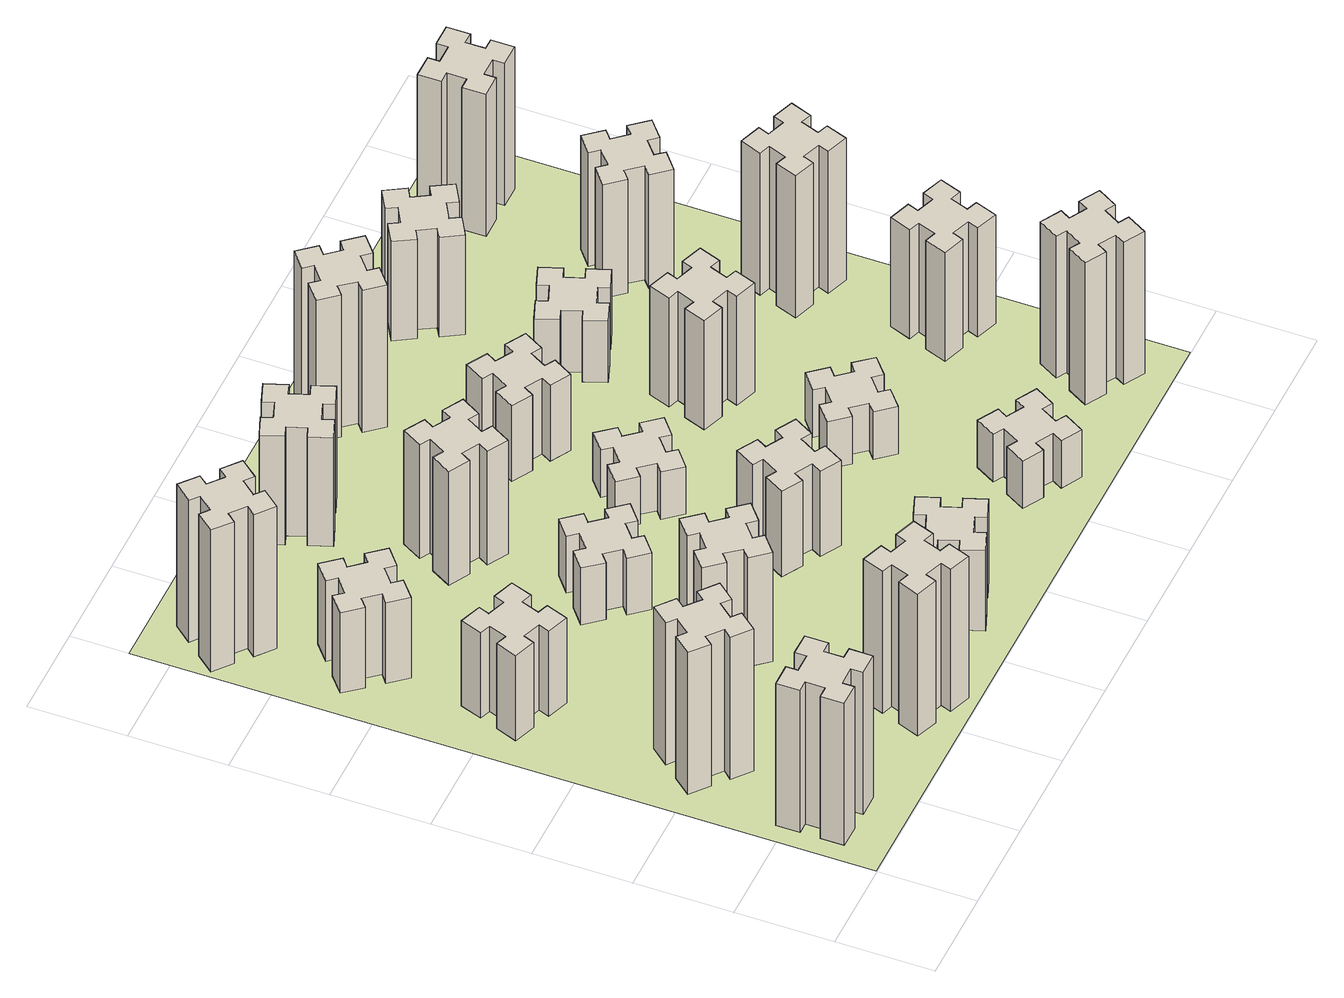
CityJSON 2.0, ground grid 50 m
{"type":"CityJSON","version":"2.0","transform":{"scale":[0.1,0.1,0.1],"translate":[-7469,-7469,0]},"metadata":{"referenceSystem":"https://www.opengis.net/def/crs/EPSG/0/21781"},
"CityObjects":{
"building1":{"type":"Building","attributes":{"class":"1000","function":"1000","usage":"1000","yearOfConstruction":2016,"roofType":"1000","measuredHeight":90,"storeysAboveGround":30,"storeysBelowGround":0},"geometry":[{"type":"Solid","lod":"1","boundaries":[[[[0,1,2,3,4,5,6,7,8,9,10,11,12,13,14,15,16,17,18,19]],[[17,16,20,21]],[[16,15,22,20]],[[15,14,23,22]],[[14,13,24,23]],[[13,12,25,24]],[[12,11,26,25]],[[11,10,27,26]],[[10,9,28,27]],[[9,8,29,28]],[[8,7,30,29]],[[7,6,31,30]],[[6,5,32,31]],[[5,4,33,32]],[[4,3,34,33]],[[3,2,35,34]],[[2,1,36,35]],[[1,0,37,36]],[[0,19,38,37]],[[19,18,39,38]],[[18,17,21,39]],[[24,25,26,27,28,29,30,31,32,33,34,35,36,37,38,39,21,20,22,23]]]]}]},
"building2":{"type":"Building","attributes":{"class":"1000","function":"1000","usage":"1000","yearOfConstruction":2016,"roofType":"1000","measuredHeight":90,"storeysAboveGround":30,"storeysBelowGround":0},"geometry":[{"type":"Solid","lod":"1","boundaries":[[[[40,41,42,43,44,45,46,47,48,49,50,51,52,53,54,55,56,57,58,59]],[[57,56,60,61]],[[56,55,62,60]],[[55,54,63,62]],[[54,53,64,63]],[[53,52,65,64]],[[52,51,66,65]],[[51,50,67,66]],[[50,49,68,67]],[[49,48,69,68]],[[48,47,70,69]],[[47,46,71,70]],[[46,45,72,71]],[[45,44,73,72]],[[44,43,74,73]],[[43,42,75,74]],[[42,41,76,75]],[[41,40,77,76]],[[40,59,78,77]],[[59,58,79,78]],[[58,57,61,79]],[[64,65,66,67,68,69,70,71,72,73,74,75,76,77,78,79,61,60,62,63]]]]}]},
"building3":{"type":"Building","attributes":{"class":"1000","function":"1000","usage":"1000","yearOfConstruction":2016,"roofType":"1000","measuredHeight":54,"storeysAboveGround":30,"storeysBelowGround":0},"geometry":[{"type":"Solid","lod":"1","boundaries":[[[[80,81,82,83,84,85,86,87,88,89,90,91,92,93,94,95,96,97,98,99]],[[97,96,100,101]],[[96,95,102,100]],[[95,94,103,102]],[[94,93,104,103]],[[93,92,105,104]],[[92,91,106,105]],[[91,90,107,106]],[[90,89,108,107]],[[89,88,109,108]],[[88,87,110,109]],[[87,86,111,110]],[[86,85,112,111]],[[85,84,113,112]],[[84,83,114,113]],[[83,82,115,114]],[[82,81,116,115]],[[81,80,117,116]],[[80,99,118,117]],[[99,98,119,118]],[[98,97,101,119]],[[104,105,106,107,108,109,110,111,112,113,114,115,116,117,118,119,101,100,102,103]]]]}]},
"building4":{"type":"Building","attributes":{"class":"1000","function":"1000","usage":"1000","yearOfConstruction":2016,"roofType":"1000","measuredHeight":51,"storeysAboveGround":30,"storeysBelowGround":0},"geometry":[{"type":"Solid","lod":"1","boundaries":[[[[120,121,122,123,124,125,126,127,128,129,130,131,132,133,134,135,136,137,138,139]],[[137,136,140,141]],[[136,135,142,140]],[[135,134,143,142]],[[134,133,144,143]],[[133,132,145,144]],[[132,131,146,145]],[[131,130,147,146]],[[130,129,148,147]],[[129,128,149,148]],[[128,127,150,149]],[[127,126,151,150]],[[126,125,152,151]],[[125,124,153,152]],[[124,123,154,153]],[[123,122,155,154]],[[122,121,156,155]],[[121,120,157,156]],[[120,139,158,157]],[[139,138,159,158]],[[138,137,141,159]],[[144,145,146,147,148,149,150,151,152,153,154,155,156,157,158,159,141,140,142,143]]]]}]},
"building5":{"type":"Building","attributes":{"class":"1000","function":"1000","usage":"1000","yearOfConstruction":2016,"roofType":"1000","measuredHeight":90,"storeysAboveGround":30,"storeysBelowGround":0},"geometry":[{"type":"Solid","lod":"1","boundaries":[[[[160,161,162,163,164,165,166,167,168,169,170,171,172,173,174,175,176,177,178,179]],[[177,176,180,181]],[[176,175,182,180]],[[175,174,183,182]],[[174,173,184,183]],[[173,172,185,184]],[[172,171,186,185]],[[171,170,187,186]],[[170,169,188,187]],[[169,168,189,188]],[[168,167,190,189]],[[167,166,191,190]],[[166,165,192,191]],[[165,164,193,192]],[[164,163,194,193]],[[163,162,195,194]],[[162,161,196,195]],[[161,160,197,196]],[[160,179,198,197]],[[179,178,199,198]],[[178,177,181,199]],[[184,185,186,187,188,189,190,191,192,193,194,195,196,197,198,199,181,180,182,183]]]]}]},
"building6":{"type":"Building","attributes":{"class":"1000","function":"1000","usage":"1000","yearOfConstruction":2016,"roofType":"1000","measuredHeight":90,"storeysAboveGround":30,"storeysBelowGround":0},"geometry":[{"type":"Solid","lod":"1","boundaries":[[[[200,201,202,203,204,205,206,207,208,209,210,211,212,213,214,215,216,217,218,219]],[[217,216,220,221]],[[216,215,222,220]],[[215,214,223,222]],[[214,213,224,223]],[[213,212,225,224]],[[212,211,226,225]],[[211,210,227,226]],[[210,209,228,227]],[[209,208,229,228]],[[208,207,230,229]],[[207,206,231,230]],[[206,205,232,231]],[[205,204,233,232]],[[204,203,234,233]],[[203,202,235,234]],[[202,201,236,235]],[[201,200,237,236]],[[200,219,238,237]],[[219,218,239,238]],[[218,217,221,239]],[[224,225,226,227,228,229,230,231,232,233,234,235,236,237,238,239,221,220,222,223]]]]}]},
"building7":{"type":"Building","attributes":{"class":"1000","function":"1000","usage":"1000","yearOfConstruction":2016,"roofType":"1000","measuredHeight":69,"storeysAboveGround":30,"storeysBelowGround":0},"geometry":[{"type":"Solid","lod":"1","boundaries":[[[[240,241,242,243,244,245,246,247,248,249,250,251,252,253,254,255,256,257,258,259]],[[257,256,260,261]],[[256,255,262,260]],[[255,254,263,262]],[[254,253,264,263]],[[253,252,265,264]],[[252,251,266,265]],[[251,250,267,266]],[[250,249,268,267]],[[249,248,269,268]],[[248,247,270,269]],[[247,246,271,270]],[[246,245,272,271]],[[245,244,273,272]],[[244,243,274,273]],[[243,242,275,274]],[[242,241,276,275]],[[241,240,277,276]],[[240,259,278,277]],[[259,258,279,278]],[[258,257,261,279]],[[264,265,266,267,268,269,270,271,272,273,274,275,276,277,278,279,261,260,262,263]]]]}]},
"building8":{"type":"Building","attributes":{"class":"1000","function":"1000","usage":"1000","yearOfConstruction":2016,"roofType":"1000","measuredHeight":36,"storeysAboveGround":30,"storeysBelowGround":0},"geometry":[{"type":"Solid","lod":"1","boundaries":[[[[280,281,282,283,284,285,286,287,288,289,290,291,292,293,294,295,296,297,298,299]],[[297,296,300,301]],[[296,295,302,300]],[[295,294,303,302]],[[294,293,304,303]],[[293,292,305,304]],[[292,291,306,305]],[[291,290,307,306]],[[290,289,308,307]],[[289,288,309,308]],[[288,287,310,309]],[[287,286,311,310]],[[286,285,312,311]],[[285,284,313,312]],[[284,283,314,313]],[[283,282,315,314]],[[282,281,316,315]],[[281,280,317,316]],[[280,299,318,317]],[[299,298,319,318]],[[298,297,301,319]],[[304,305,306,307,308,309,310,311,312,313,314,315,316,317,318,319,301,300,302,303]]]]}]},
"building9":{"type":"Building","attributes":{"class":"1000","function":"1000","usage":"1000","yearOfConstruction":2016,"roofType":"1000","measuredHeight":51,"storeysAboveGround":30,"storeysBelowGround":0},"geometry":[{"type":"Solid","lod":"1","boundaries":[[[[320,321,322,323,324,325,326,327,328,329,330,331,332,333,334,335,336,337,338,339]],[[337,336,340,341]],[[336,335,342,340]],[[335,334,343,342]],[[334,333,344,343]],[[333,332,345,344]],[[332,331,346,345]],[[331,330,347,346]],[[330,329,348,347]],[[329,328,349,348]],[[328,327,350,349]],[[327,326,351,350]],[[326,325,352,351]],[[325,324,353,352]],[[324,323,354,353]],[[323,322,355,354]],[[322,321,356,355]],[[321,320,357,356]],[[320,339,358,357]],[[339,338,359,358]],[[338,337,341,359]],[[344,345,346,347,348,349,350,351,352,353,354,355,356,357,358,359,341,340,342,343]]]]}]},
"building10":{"type":"Building","attributes":{"class":"1000","function":"1000","usage":"1000","yearOfConstruction":2016,"roofType":"1000","measuredHeight":72,"storeysAboveGround":30,"storeysBelowGround":0},"geometry":[{"type":"Solid","lod":"1","boundaries":[[[[360,361,362,363,364,365,366,367,368,369,370,371,372,373,374,375,376,377,378,379]],[[377,376,380,381]],[[376,375,382,380]],[[375,374,383,382]],[[374,373,384,383]],[[373,372,385,384]],[[372,371,386,385]],[[371,370,387,386]],[[370,369,388,387]],[[369,368,389,388]],[[368,367,390,389]],[[367,366,391,390]],[[366,365,392,391]],[[365,364,393,392]],[[364,363,394,393]],[[363,362,395,394]],[[362,361,396,395]],[[361,360,397,396]],[[360,379,398,397]],[[379,378,399,398]],[[378,377,381,399]],[[384,385,386,387,388,389,390,391,392,393,394,395,396,397,398,399,381,380,382,383]]]]}]},
"building11":{"type":"Building","attributes":{"class":"1000","function":"1000","usage":"1000","yearOfConstruction":2016,"roofType":"1000","measuredHeight":69,"storeysAboveGround":30,"storeysBelowGround":0},"geometry":[{"type":"Solid","lod":"1","boundaries":[[[[400,401,402,403,404,405,406,407,408,409,410,411,412,413,414,415,416,417,418,419]],[[417,416,420,421]],[[416,415,422,420]],[[415,414,423,422]],[[414,413,424,423]],[[413,412,425,424]],[[412,411,426,425]],[[411,410,427,426]],[[410,409,428,427]],[[409,408,429,428]],[[408,407,430,429]],[[407,406,431,430]],[[406,405,432,431]],[[405,404,433,432]],[[404,403,434,433]],[[403,402,435,434]],[[402,401,436,435]],[[401,400,437,436]],[[400,419,438,437]],[[419,418,439,438]],[[418,417,421,439]],[[424,425,426,427,428,429,430,431,432,433,434,435,436,437,438,439,421,420,422,423]]]]}]},
"building12":{"type":"Building","attributes":{"class":"1000","function":"1000","usage":"1000","yearOfConstruction":2016,"roofType":"1000","measuredHeight":54,"storeysAboveGround":30,"storeysBelowGround":0},"geometry":[{"type":"Solid","lod":"1","boundaries":[[[[440,441,442,443,444,445,446,447,448,449,450,451,452,453,454,455,456,457,458,459]],[[457,456,460,461]],[[456,455,462,460]],[[455,454,463,462]],[[454,453,464,463]],[[453,452,465,464]],[[452,451,466,465]],[[451,450,467,466]],[[450,449,468,467]],[[449,448,469,468]],[[448,447,470,469]],[[447,446,471,470]],[[446,445,472,471]],[[445,444,473,472]],[[444,443,474,473]],[[443,442,475,474]],[[442,441,476,475]],[[441,440,477,476]],[[440,459,478,477]],[[459,458,479,478]],[[458,457,461,479]],[[464,465,466,467,468,469,470,471,472,473,474,475,476,477,478,479,461,460,462,463]]]]}]},
"building13":{"type":"Building","attributes":{"class":"1000","function":"1000","usage":"1000","yearOfConstruction":2016,"roofType":"1000","measuredHeight":30,"storeysAboveGround":30,"storeysBelowGround":0},"geometry":[{"type":"Solid","lod":"1","boundaries":[[[[480,481,482,483,484,485,486,487,488,489,490,491,492,493,494,495,496,497,498,499]],[[497,496,500,501]],[[496,495,502,500]],[[495,494,503,502]],[[494,493,504,503]],[[493,492,505,504]],[[492,491,506,505]],[[491,490,507,506]],[[490,489,508,507]],[[489,488,509,508]],[[488,487,510,509]],[[487,486,511,510]],[[486,485,512,511]],[[485,484,513,512]],[[484,483,514,513]],[[483,482,515,514]],[[482,481,516,515]],[[481,480,517,516]],[[480,499,518,517]],[[499,498,519,518]],[[498,497,501,519]],[[504,505,506,507,508,509,510,511,512,513,514,515,516,517,518,519,501,500,502,503]]]]}]},
"building14":{"type":"Building","attributes":{"class":"1000","function":"1000","usage":"1000","yearOfConstruction":2016,"roofType":"1000","measuredHeight":48,"storeysAboveGround":30,"storeysBelowGround":0},"geometry":[{"type":"Solid","lod":"1","boundaries":[[[[520,521,522,523,524,525,526,527,528,529,530,531,532,533,534,535,536,537,538,539]],[[537,536,540,541]],[[536,535,542,540]],[[535,534,543,542]],[[534,533,544,543]],[[533,532,545,544]],[[532,531,546,545]],[[531,530,547,546]],[[530,529,548,547]],[[529,528,549,548]],[[528,527,550,549]],[[527,526,551,550]],[[526,525,552,551]],[[525,524,553,552]],[[524,523,554,553]],[[523,522,555,554]],[[522,521,556,555]],[[521,520,557,556]],[[520,539,558,557]],[[539,538,559,558]],[[538,537,541,559]],[[544,545,546,547,548,549,550,551,552,553,554,555,556,557,558,559,541,540,542,543]]]]}]},
"building15":{"type":"Building","attributes":{"class":"1000","function":"1000","usage":"1000","yearOfConstruction":2016,"roofType":"1000","measuredHeight":30,"storeysAboveGround":30,"storeysBelowGround":0},"geometry":[{"type":"Solid","lod":"1","boundaries":[[[[560,561,562,563,564,565,566,567,568,569,570,571,572,573,574,575,576,577,578,579]],[[577,576,580,581]],[[576,575,582,580]],[[575,574,583,582]],[[574,573,584,583]],[[573,572,585,584]],[[572,571,586,585]],[[571,570,587,586]],[[570,569,588,587]],[[569,568,589,588]],[[568,567,590,589]],[[567,566,591,590]],[[566,565,592,591]],[[565,564,593,592]],[[564,563,594,593]],[[563,562,595,594]],[[562,561,596,595]],[[561,560,597,596]],[[560,579,598,597]],[[579,578,599,598]],[[578,577,581,599]],[[584,585,586,587,588,589,590,591,592,593,594,595,596,597,598,599,581,580,582,583]]]]}]},
"building16":{"type":"Building","attributes":{"class":"1000","function":"1000","usage":"1000","yearOfConstruction":2016,"roofType":"1000","measuredHeight":90,"storeysAboveGround":30,"storeysBelowGround":0},"geometry":[{"type":"Solid","lod":"1","boundaries":[[[[600,601,602,603,604,605,606,607,608,609,610,611,612,613,614,615,616,617,618,619]],[[617,616,620,621]],[[616,615,622,620]],[[615,614,623,622]],[[614,613,624,623]],[[613,612,625,624]],[[612,611,626,625]],[[611,610,627,626]],[[610,609,628,627]],[[609,608,629,628]],[[608,607,630,629]],[[607,606,631,630]],[[606,605,632,631]],[[605,604,633,632]],[[604,603,634,633]],[[603,602,635,634]],[[602,601,636,635]],[[601,600,637,636]],[[600,619,638,637]],[[619,618,639,638]],[[618,617,621,639]],[[624,625,626,627,628,629,630,631,632,633,634,635,636,637,638,639,621,620,622,623]]]]}]},
"building17":{"type":"Building","attributes":{"class":"1000","function":"1000","usage":"1000","yearOfConstruction":2016,"roofType":"1000","measuredHeight":30,"storeysAboveGround":30,"storeysBelowGround":0},"geometry":[{"type":"Solid","lod":"1","boundaries":[[[[640,641,642,643,644,645,646,647,648,649,650,651,652,653,654,655,656,657,658,659]],[[657,656,660,661]],[[656,655,662,660]],[[655,654,663,662]],[[654,653,664,663]],[[653,652,665,664]],[[652,651,666,665]],[[651,650,667,666]],[[650,649,668,667]],[[649,648,669,668]],[[648,647,670,669]],[[647,646,671,670]],[[646,645,672,671]],[[645,644,673,672]],[[644,643,674,673]],[[643,642,675,674]],[[642,641,676,675]],[[641,640,677,676]],[[640,659,678,677]],[[659,658,679,678]],[[658,657,661,679]],[[664,665,666,667,668,669,670,671,672,673,674,675,676,677,678,679,661,660,662,663]]]]}]},
"building18":{"type":"Building","attributes":{"class":"1000","function":"1000","usage":"1000","yearOfConstruction":2016,"roofType":"1000","measuredHeight":69,"storeysAboveGround":30,"storeysBelowGround":0},"geometry":[{"type":"Solid","lod":"1","boundaries":[[[[680,681,682,683,684,685,686,687,688,689,690,691,692,693,694,695,696,697,698,699]],[[697,696,700,701]],[[696,695,702,700]],[[695,694,703,702]],[[694,693,704,703]],[[693,692,705,704]],[[692,691,706,705]],[[691,690,707,706]],[[690,689,708,707]],[[689,688,709,708]],[[688,687,710,709]],[[687,686,711,710]],[[686,685,712,711]],[[685,684,713,712]],[[684,683,714,713]],[[683,682,715,714]],[[682,681,716,715]],[[681,680,717,716]],[[680,699,718,717]],[[699,698,719,718]],[[698,697,701,719]],[[704,705,706,707,708,709,710,711,712,713,714,715,716,717,718,719,701,700,702,703]]]]}]},
"building19":{"type":"Building","attributes":{"class":"1000","function":"1000","usage":"1000","yearOfConstruction":2016,"roofType":"1000","measuredHeight":39,"storeysAboveGround":30,"storeysBelowGround":0},"geometry":[{"type":"Solid","lod":"1","boundaries":[[[[720,721,722,723,724,725,726,727,728,729,730,731,732,733,734,735,736,737,738,739]],[[737,736,740,741]],[[736,735,742,740]],[[735,734,743,742]],[[734,733,744,743]],[[733,732,745,744]],[[732,731,746,745]],[[731,730,747,746]],[[730,729,748,747]],[[729,728,749,748]],[[728,727,750,749]],[[727,726,751,750]],[[726,725,752,751]],[[725,724,753,752]],[[724,723,754,753]],[[723,722,755,754]],[[722,721,756,755]],[[721,720,757,756]],[[720,739,758,757]],[[739,738,759,758]],[[738,737,741,759]],[[744,745,746,747,748,749,750,751,752,753,754,755,756,757,758,759,741,740,742,743]]]]}]},
"building20":{"type":"Building","attributes":{"class":"1000","function":"1000","usage":"1000","yearOfConstruction":2016,"roofType":"1000","measuredHeight":90,"storeysAboveGround":30,"storeysBelowGround":0},"geometry":[{"type":"Solid","lod":"1","boundaries":[[[[760,761,762,763,764,765,766,767,768,769,770,771,772,773,774,775,776,777,778,779]],[[777,776,780,781]],[[776,775,782,780]],[[775,774,783,782]],[[774,773,784,783]],[[773,772,785,784]],[[772,771,786,785]],[[771,770,787,786]],[[770,769,788,787]],[[769,768,789,788]],[[768,767,790,789]],[[767,766,791,790]],[[766,765,792,791]],[[765,764,793,792]],[[764,763,794,793]],[[763,762,795,794]],[[762,761,796,795]],[[761,760,797,796]],[[760,779,798,797]],[[779,778,799,798]],[[778,777,781,799]],[[784,785,786,787,788,789,790,791,792,793,794,795,796,797,798,799,781,780,782,783]]]]}]},
"building21":{"type":"Building","attributes":{"class":"1000","function":"1000","usage":"1000","yearOfConstruction":2016,"roofType":"1000","measuredHeight":63,"storeysAboveGround":30,"storeysBelowGround":0},"geometry":[{"type":"Solid","lod":"1","boundaries":[[[[800,801,802,803,804,805,806,807,808,809,810,811,812,813,814,815,816,817,818,819]],[[817,816,820,821]],[[816,815,822,820]],[[815,814,823,822]],[[814,813,824,823]],[[813,812,825,824]],[[812,811,826,825]],[[811,810,827,826]],[[810,809,828,827]],[[809,808,829,828]],[[808,807,830,829]],[[807,806,831,830]],[[806,805,832,831]],[[805,804,833,832]],[[804,803,834,833]],[[803,802,835,834]],[[802,801,836,835]],[[801,800,837,836]],[[800,819,838,837]],[[819,818,839,838]],[[818,817,821,839]],[[824,825,826,827,828,829,830,831,832,833,834,835,836,837,838,839,821,820,822,823]]]]}]},
"building22":{"type":"Building","attributes":{"class":"1000","function":"1000","usage":"1000","yearOfConstruction":2016,"roofType":"1000","measuredHeight":69,"storeysAboveGround":30,"storeysBelowGround":0},"geometry":[{"type":"Solid","lod":"1","boundaries":[[[[840,841,842,843,844,845,846,847,848,849,850,851,852,853,854,855,856,857,858,859]],[[857,856,860,861]],[[856,855,862,860]],[[855,854,863,862]],[[854,853,864,863]],[[853,852,865,864]],[[852,851,866,865]],[[851,850,867,866]],[[850,849,868,867]],[[849,848,869,868]],[[848,847,870,869]],[[847,846,871,870]],[[846,845,872,871]],[[845,844,873,872]],[[844,843,874,873]],[[843,842,875,874]],[[842,841,876,875]],[[841,840,877,876]],[[840,859,878,877]],[[859,858,879,878]],[[858,857,861,879]],[[864,865,866,867,868,869,870,871,872,873,874,875,876,877,878,879,861,860,862,863]]]]}]},
"building23":{"type":"Building","attributes":{"class":"1000","function":"1000","usage":"1000","yearOfConstruction":2016,"roofType":"1000","measuredHeight":90,"storeysAboveGround":30,"storeysBelowGround":0},"geometry":[{"type":"Solid","lod":"1","boundaries":[[[[880,881,882,883,884,885,886,887,888,889,890,891,892,893,894,895,896,897,898,899]],[[897,896,900,901]],[[896,895,902,900]],[[895,894,903,902]],[[894,893,904,903]],[[893,892,905,904]],[[892,891,906,905]],[[891,890,907,906]],[[890,889,908,907]],[[889,888,909,908]],[[888,887,910,909]],[[887,886,911,910]],[[886,885,912,911]],[[885,884,913,912]],[[884,883,914,913]],[[883,882,915,914]],[[882,881,916,915]],[[881,880,917,916]],[[880,899,918,917]],[[899,898,919,918]],[[898,897,901,919]],[[904,905,906,907,908,909,910,911,912,913,914,915,916,917,918,919,901,900,902,903]]]]}]},
"building24":{"type":"Building","attributes":{"class":"1000","function":"1000","usage":"1000","yearOfConstruction":2016,"roofType":"1000","measuredHeight":72,"storeysAboveGround":30,"storeysBelowGround":0},"geometry":[{"type":"Solid","lod":"1","boundaries":[[[[920,921,922,923,924,925,926,927,928,929,930,931,932,933,934,935,936,937,938,939]],[[937,936,940,941]],[[936,935,942,940]],[[935,934,943,942]],[[934,933,944,943]],[[933,932,945,944]],[[932,931,946,945]],[[931,930,947,946]],[[930,929,948,947]],[[929,928,949,948]],[[928,927,950,949]],[[927,926,951,950]],[[926,925,952,951]],[[925,924,953,952]],[[924,923,954,953]],[[923,922,955,954]],[[922,921,956,955]],[[921,920,957,956]],[[920,939,958,957]],[[939,938,959,958]],[[938,937,941,959]],[[944,945,946,947,948,949,950,951,952,953,954,955,956,957,958,959,941,940,942,943]]]]}]},
"building25":{"type":"Building","attributes":{"class":"1000","function":"1000","usage":"1000","yearOfConstruction":2016,"roofType":"1000","measuredHeight":90,"storeysAboveGround":30,"storeysBelowGround":0},"geometry":[{"type":"Solid","lod":"1","boundaries":[[[[960,961,962,963,964,965,966,967,968,969,970,971,972,973,974,975,976,977,978,979]],[[977,976,980,981]],[[976,975,982,980]],[[975,974,983,982]],[[974,973,984,983]],[[973,972,985,984]],[[972,971,986,985]],[[971,970,987,986]],[[970,969,988,987]],[[969,968,989,988]],[[968,967,990,989]],[[967,966,991,990]],[[966,965,992,991]],[[965,964,993,992]],[[964,963,994,993]],[[963,962,995,994]],[[962,961,996,995]],[[961,960,997,996]],[[960,979,998,997]],[[979,978,999,998]],[[978,977,981,999]],[[984,985,986,987,988,989,990,991,992,993,994,995,996,997,998,999,981,980,982,983]]]]}]},
"landuse1":{"type":"LandUse","attributes":{"name":"plot1","function":"1010"},"geometry":[{"type":"MultiSurface","lod":"1","boundaries":[[[1000,1001,1002,1003]]]}]}
},
"vertices":[
[165,425,0],[165,325,0],[105,325,0],[105,205,0],[225,205,0],[225,265,0],[325,265,0],[325,205,0],[445,205,0],[445,325,0],[385,325,0],[385,425,0],[445,425,0],[445,545,0],[325,545,0],[325,485,0],[225,485,0],[225,545,0],[105,545,0],[105,425,0],[225,485,900],[225,545,900],[325,485,900],[325,545,900],[445,545,900],[445,425,900],[385,425,900],[385,325,900],[445,325,900],[445,205,900],[325,205,900],[325,265,900],[225,265,900],[225,205,900],[105,205,900],[105,325,900],[165,325,900],[165,425,900],[105,425,900],[105,545,900],
[484,1067,0],[408,1132,0],[446,1178,0],[354,1255,0],[277,1163,0],[323,1124,0],[259,1048,0],[213,1086,0],[136,994,0],[228,917,0],[266,963,0],[343,899,0],[304,853,0],[396,776,0],[473,868,0],[427,906,0],[492,983,0],[538,944,0],[615,1036,0],[523,1113,0],[492,983,900],[538,944,900],[427,906,900],[473,868,900],[396,776,900],[304,853,900],[343,899,900],[266,963,900],[228,917,900],[136,994,900],[213,1086,900],[259,1048,900],[323,1124,900],[277,1163,900],[354,1255,900],[446,1178,900],[408,1132,900],[484,1067,900],[523,1113,900],[615,1036,900],
[291,1869,0],[385,1835,0],[364,1779,0],[477,1737,0],[518,1850,0],[462,1871,0],[496,1965,0],[552,1944,0],[593,2057,0],[480,2098,0],[460,2042,0],[366,2076,0],[387,2132,0],[274,2173,0],[233,2060,0],[289,2040,0],[255,1946,0],[199,1967,0],[157,1854,0],[270,1813,0],[255,1946,540],[199,1967,540],[289,2040,540],[233,2060,540],[274,2173,540],[387,2132,540],[366,2076,540],[460,2042,540],[480,2098,540],[593,2057,540],[552,1944,540],[496,1965,540],[462,1871,540],[518,1850,540],[477,1737,540],[364,1779,540],[385,1835,540],[291,1869,540],[270,1813,540],[157,1854,540],
[492,2728,0],[427,2804,0],[473,2843,0],[396,2935,0],[304,2858,0],[343,2812,0],[266,2747,0],[228,2793,0],[136,2716,0],[213,2624,0],[259,2663,0],[323,2586,0],[277,2548,0],[354,2456,0],[446,2533,0],[408,2579,0],[484,2643,0],[523,2597,0],[615,2674,0],[538,2766,0],[484,2643,510],[523,2597,510],[408,2579,510],[446,2533,510],[354,2456,510],[277,2548,510],[323,2586,510],[259,2663,510],[213,2624,510],[136,2716,510],[228,2793,510],[266,2747,510],[343,2812,510],[304,2858,510],[396,2935,510],[473,2843,510],[427,2804,510],[492,2728,510],[538,2766,510],[615,2674,510],
[1029,360,0],[995,266,0],[939,287,0],[897,174,0],[1010,133,0],[1031,189,0],[1125,155,0],[1104,99,0],[1217,57,0],[1258,170,0],[1202,191,0],[1236,285,0],[1292,264,0],[1333,377,0],[1220,418,0],[1200,362,0],[1106,396,0],[1127,452,0],[1014,493,0],[973,380,0],[1106,396,900],[1127,452,900],[1200,362,900],[1220,418,900],[1333,377,900],[1292,264,900],[1236,285,900],[1202,191,900],[1258,170,900],[1217,57,900],[1104,99,900],[1125,155,900],[1031,189,900],[1010,133,900],[897,174,900],[939,287,900],[995,266,900],[1029,360,900],[973,380,900],[1014,493,900],
[384,3387,0],[308,3452,0],[346,3498,0],[254,3575,0],[177,3483,0],[223,3444,0],[159,3368,0],[113,3406,0],[36,3314,0],[128,3237,0],[166,3283,0],[243,3219,0],[204,3173,0],[296,3096,0],[373,3188,0],[327,3226,0],[392,3303,0],[438,3264,0],[515,3356,0],[423,3433,0],[392,3303,900],[438,3264,900],[327,3226,900],[373,3188,900],[296,3096,900],[204,3173,900],[243,3219,900],[166,3283,900],[128,3237,900],[36,3314,900],[113,3406,900],[159,3368,900],[223,3444,900],[177,3483,900],[254,3575,900],[346,3498,900],[308,3452,900],[384,3387,900],[423,3433,900],[515,3356,900],
[1083,1332,0],[1006,1267,0],[968,1313,0],[876,1236,0],[953,1144,0],[999,1183,0],[1063,1106,0],[1017,1068,0],[1094,976,0],[1186,1053,0],[1148,1099,0],[1224,1163,0],[1263,1117,0],[1355,1194,0],[1278,1286,0],[1232,1248,0],[1167,1324,0],[1213,1363,0],[1136,1455,0],[1044,1378,0],[1167,1324,690],[1213,1363,690],[1232,1248,690],[1278,1286,690],[1355,1194,690],[1263,1117,690],[1224,1163,690],[1148,1099,690],[1186,1053,690],[1094,976,690],[1017,1068,690],[1063,1106,690],[999,1183,690],[953,1144,690],[876,1236,690],[968,1313,690],[1006,1267,690],[1083,1332,690],[1044,1378,690],[1136,1455,690],
[1183,1972,0],[1106,1907,0],[1068,1953,0],[976,1876,0],[1053,1784,0],[1099,1823,0],[1163,1746,0],[1117,1708,0],[1194,1616,0],[1286,1693,0],[1248,1739,0],[1324,1803,0],[1363,1757,0],[1455,1834,0],[1378,1926,0],[1332,1888,0],[1267,1964,0],[1313,2003,0],[1236,2095,0],[1144,2018,0],[1267,1964,360],[1313,2003,360],[1332,1888,360],[1378,1926,360],[1455,1834,360],[1363,1757,360],[1324,1803,360],[1248,1739,360],[1286,1693,360],[1194,1616,360],[1117,1708,360],[1163,1746,360],[1099,1823,360],[1053,1784,360],[976,1876,360],[1068,1953,360],[1106,1907,360],[1183,1972,360],[1144,2018,360],[1236,2095,360],
[1765,496,0],[1671,462,0],[1650,518,0],[1537,477,0],[1579,364,0],[1635,385,0],[1669,291,0],[1613,270,0],[1654,157,0],[1767,199,0],[1746,255,0],[1840,289,0],[1860,233,0],[1973,274,0],[1932,387,0],[1876,366,0],[1842,460,0],[1898,480,0],[1857,593,0],[1744,552,0],[1842,460,510],[1898,480,510],[1876,366,510],[1932,387,510],[1973,274,510],[1860,233,510],[1840,289,510],[1746,255,510],[1767,199,510],[1654,157,510],[1613,270,510],[1669,291,510],[1635,385,510],[1579,364,510],[1537,477,510],[1650,518,510],[1671,462,510],[1765,496,510],[1744,552,510],[1857,593,510],
[1314,2666,0],[1227,2716,0],[1257,2768,0],[1153,2828,0],[1093,2724,0],[1145,2694,0],[1095,2607,0],[1043,2637,0],[983,2533,0],[1087,2473,0],[1117,2525,0],[1204,2475,0],[1174,2423,0],[1278,2363,0],[1338,2467,0],[1286,2497,0],[1336,2584,0],[1388,2554,0],[1448,2658,0],[1344,2718,0],[1336,2584,720],[1388,2554,720],[1286,2497,720],[1338,2467,720],[1278,2363,720],[1174,2423,720],[1204,2475,720],[1117,2525,720],[1087,2473,720],[983,2533,720],[1043,2637,720],[1095,2607,720],[1145,2694,720],[1093,2724,720],[1153,2828,720],[1257,2768,720],[1227,2716,720],[1314,2666,720],[1344,2718,720],[1448,2658,720],
[1125,3456,0],[1031,3422,0],[1010,3478,0],[897,3437,0],[939,3324,0],[995,3345,0],[1029,3251,0],[973,3230,0],[1014,3117,0],[1127,3159,0],[1106,3215,0],[1200,3249,0],[1220,3193,0],[1333,3234,0],[1292,3347,0],[1236,3326,0],[1202,3420,0],[1258,3440,0],[1217,3553,0],[1104,3512,0],[1202,3420,690],[1258,3440,690],[1236,3326,690],[1292,3347,690],[1333,3234,690],[1220,3193,690],[1200,3249,690],[1106,3215,690],[1127,3159,690],[1014,3117,690],[973,3230,690],[1029,3251,690],[995,3345,690],[939,3324,690],[897,3437,690],[1010,3478,690],[1031,3422,690],[1125,3456,690],[1104,3512,690],[1217,3553,690],
[1954,1286,0],[1867,1336,0],[1897,1388,0],[1793,1448,0],[1733,1344,0],[1785,1314,0],[1735,1227,0],[1683,1257,0],[1623,1153,0],[1727,1093,0],[1757,1145,0],[1844,1095,0],[1814,1043,0],[1918,983,0],[1978,1087,0],[1926,1117,0],[1976,1204,0],[2028,1174,0],[2088,1278,0],[1984,1338,0],[1976,1204,540],[2028,1174,540],[1926,1117,540],[1978,1087,540],[1918,983,540],[1814,1043,540],[1844,1095,540],[1757,1145,540],[1727,1093,540],[1623,1153,540],[1683,1257,540],[1735,1227,540],[1785,1314,540],[1733,1344,540],[1793,1448,540],[1897,1388,540],[1867,1336,540],[1954,1286,540],[1984,1338,540],[2088,1278,540],
[1972,1988,0],[1907,2064,0],[1953,2103,0],[1876,2195,0],[1784,2118,0],[1823,2072,0],[1746,2007,0],[1708,2053,0],[1616,1976,0],[1693,1884,0],[1739,1923,0],[1803,1846,0],[1757,1808,0],[1834,1716,0],[1926,1793,0],[1888,1839,0],[1964,1903,0],[2003,1857,0],[2095,1934,0],[2018,2026,0],[1964,1903,300],[2003,1857,300],[1888,1839,300],[1926,1793,300],[1834,1716,300],[1757,1808,300],[1803,1846,300],[1739,1923,300],[1693,1884,300],[1616,1976,300],[1708,2053,300],[1746,2007,300],[1823,2072,300],[1784,2118,300],[1876,2195,300],[1953,2103,300],[1907,2064,300],[1972,1988,300],[2018,2026,300],[2095,1934,300],
[2026,2497,0],[2076,2584,0],[2128,2554,0],[2188,2658,0],[2084,2718,0],[2054,2666,0],[1967,2716,0],[1997,2768,0],[1893,2828,0],[1833,2724,0],[1885,2694,0],[1835,2607,0],[1783,2637,0],[1723,2533,0],[1827,2473,0],[1857,2525,0],[1944,2475,0],[1914,2423,0],[2018,2363,0],[2078,2467,0],[1944,2475,480],[1914,2423,480],[1857,2525,480],[1827,2473,480],[1723,2533,480],[1783,2637,480],[1835,2607,480],[1885,2694,480],[1833,2724,480],[1893,2828,480],[1997,2768,480],[1967,2716,480],[2054,2666,480],[2084,2718,480],[2188,2658,480],[2128,2554,480],[2076,2584,480],[2026,2497,480],[2078,2467,480],[2018,2363,480],
[2766,277,0],[2816,364,0],[2868,334,0],[2928,438,0],[2824,498,0],[2794,446,0],[2707,496,0],[2737,548,0],[2633,608,0],[2573,504,0],[2625,474,0],[2575,387,0],[2523,417,0],[2463,313,0],[2567,253,0],[2597,305,0],[2684,255,0],[2654,203,0],[2758,143,0],[2818,247,0],[2684,255,300],[2654,203,300],[2597,305,300],[2567,253,300],[2463,313,300],[2523,417,300],[2575,387,300],[2625,474,300],[2573,504,300],[2633,608,300],[2737,548,300],[2707,496,300],[2794,446,300],[2824,498,300],[2928,438,300],[2868,334,300],[2816,364,300],[2766,277,300],[2818,247,300],[2758,143,300],
[1823,3552,0],[1746,3487,0],[1708,3533,0],[1616,3456,0],[1693,3364,0],[1739,3403,0],[1803,3326,0],[1757,3288,0],[1834,3196,0],[1926,3273,0],[1888,3319,0],[1964,3383,0],[2003,3337,0],[2095,3414,0],[2018,3506,0],[1972,3468,0],[1907,3544,0],[1953,3583,0],[1876,3675,0],[1784,3598,0],[1907,3544,900],[1953,3583,900],[1972,3468,900],[2018,3506,900],[2095,3414,900],[2003,3337,900],[1964,3383,900],[1888,3319,900],[1926,3273,900],[1834,3196,900],[1757,3288,900],[1803,3326,900],[1739,3403,900],[1693,3364,900],[1616,3456,900],[1708,3533,900],[1746,3487,900],[1823,3552,900],[1784,3598,900],[1876,3675,900],
[2628,1099,0],[2704,1163,0],[2743,1117,0],[2835,1194,0],[2758,1286,0],[2712,1248,0],[2647,1324,0],[2693,1363,0],[2616,1455,0],[2524,1378,0],[2563,1332,0],[2486,1267,0],[2448,1313,0],[2356,1236,0],[2433,1144,0],[2479,1183,0],[2543,1106,0],[2497,1068,0],[2574,976,0],[2666,1053,0],[2543,1106,300],[2497,1068,300],[2479,1183,300],[2433,1144,300],[2356,1236,300],[2448,1313,300],[2486,1267,300],[2563,1332,300],[2524,1378,300],[2616,1455,300],[2693,1363,300],[2647,1324,300],[2712,1248,300],[2758,1286,300],[2835,1194,300],[2743,1117,300],[2704,1163,300],[2628,1099,300],[2666,1053,300],[2574,976,300],
[2682,1871,0],[2716,1965,0],[2772,1944,0],[2813,2057,0],[2700,2098,0],[2680,2042,0],[2586,2076,0],[2607,2132,0],[2494,2173,0],[2453,2060,0],[2509,2040,0],[2475,1946,0],[2419,1967,0],[2377,1854,0],[2490,1813,0],[2511,1869,0],[2605,1835,0],[2584,1779,0],[2697,1737,0],[2738,1850,0],[2605,1835,690],[2584,1779,690],[2511,1869,690],[2490,1813,690],[2377,1854,690],[2419,1967,690],[2475,1946,690],[2509,2040,690],[2453,2060,690],[2494,2173,690],[2607,2132,690],[2586,2076,690],[2680,2042,690],[2700,2098,690],[2813,2057,690],[2772,1944,690],[2716,1965,690],[2682,1871,690],[2738,1850,690],[2697,1737,690],
[2586,2475,0],[2680,2509,0],[2700,2453,0],[2813,2494,0],[2772,2607,0],[2716,2586,0],[2682,2680,0],[2738,2700,0],[2697,2813,0],[2584,2772,0],[2605,2716,0],[2511,2682,0],[2490,2738,0],[2377,2697,0],[2419,2584,0],[2475,2605,0],[2509,2511,0],[2453,2490,0],[2494,2377,0],[2607,2419,0],[2509,2511,390],[2453,2490,390],[2475,2605,390],[2419,2584,390],[2377,2697,390],[2490,2738,390],[2511,2682,390],[2605,2716,390],[2584,2772,390],[2697,2813,390],[2738,2700,390],[2682,2680,390],[2716,2586,390],[2772,2607,390],[2813,2494,390],[2700,2453,390],[2680,2509,390],[2586,2475,390],[2607,2419,390],[2494,2377,390],
[3534,446,0],[3447,496,0],[3477,548,0],[3373,608,0],[3313,504,0],[3365,474,0],[3315,387,0],[3263,417,0],[3203,313,0],[3307,253,0],[3337,305,0],[3424,255,0],[3394,203,0],[3498,143,0],[3558,247,0],[3506,277,0],[3556,364,0],[3608,334,0],[3668,438,0],[3564,498,0],[3556,364,900],[3608,334,900],[3506,277,900],[3558,247,900],[3498,143,900],[3394,203,900],[3424,255,900],[3337,305,900],[3307,253,900],[3203,313,900],[3263,417,900],[3315,387,900],[3365,474,900],[3313,504,900],[3373,608,900],[3477,548,900],[3447,496,900],[3534,446,900],[3564,498,900],[3668,438,900],
[2716,3347,0],[2666,3434,0],[2718,3464,0],[2658,3568,0],[2554,3508,0],[2584,3456,0],[2497,3406,0],[2467,3458,0],[2363,3398,0],[2423,3294,0],[2475,3324,0],[2525,3237,0],[2473,3207,0],[2533,3103,0],[2637,3163,0],[2607,3215,0],[2694,3265,0],[2724,3213,0],[2828,3273,0],[2768,3377,0],[2694,3265,630],[2724,3213,630],[2607,3215,630],[2637,3163,630],[2533,3103,630],[2473,3207,630],[2525,3237,630],[2475,3324,630],[2423,3294,630],[2363,3398,630],[2467,3458,630],[2497,3406,630],[2584,3456,630],[2554,3508,630],[2658,3568,630],[2718,3464,630],[2666,3434,630],[2716,3347,630],[2768,3377,630],[2828,3273,630],
[3351,1029,0],[3445,995,0],[3424,939,0],[3537,897,0],[3578,1010,0],[3522,1031,0],[3556,1125,0],[3612,1104,0],[3653,1217,0],[3540,1258,0],[3520,1202,0],[3426,1236,0],[3447,1292,0],[3334,1333,0],[3293,1220,0],[3349,1200,0],[3315,1106,0],[3259,1127,0],[3217,1014,0],[3330,973,0],[3315,1106,690],[3259,1127,690],[3349,1200,690],[3293,1220,690],[3334,1333,690],[3447,1292,690],[3426,1236,690],[3520,1202,690],[3540,1258,690],[3653,1217,690],[3612,1104,690],[3556,1125,690],[3522,1031,690],[3578,1010,690],[3537,897,690],[3424,939,690],[3445,995,690],[3351,1029,690],[3330,973,690],[3217,1014,690],
[3520,1942,0],[3426,1976,0],[3447,2032,0],[3334,2073,0],[3293,1960,0],[3349,1940,0],[3315,1846,0],[3259,1867,0],[3217,1754,0],[3330,1713,0],[3351,1769,0],[3445,1735,0],[3424,1679,0],[3537,1637,0],[3578,1750,0],[3522,1771,0],[3556,1865,0],[3612,1844,0],[3653,1957,0],[3540,1998,0],[3556,1865,900],[3612,1844,900],[3522,1771,900],[3578,1750,900],[3537,1637,900],[3424,1679,900],[3445,1735,900],[3351,1769,900],[3330,1713,900],[3217,1754,900],[3259,1867,900],[3315,1846,900],[3349,1940,900],[3293,1960,900],[3334,2073,900],[3447,2032,900],[3426,1976,900],[3520,1942,900],[3540,1998,900],[3653,1957,900],
[3119,2563,0],[3183,2486,0],[3137,2448,0],[3214,2356,0],[3306,2433,0],[3268,2479,0],[3344,2543,0],[3383,2497,0],[3475,2574,0],[3398,2666,0],[3352,2628,0],[3287,2704,0],[3333,2743,0],[3256,2835,0],[3164,2758,0],[3203,2712,0],[3126,2647,0],[3088,2693,0],[2996,2616,0],[3073,2524,0],[3126,2647,720],[3088,2693,720],[3203,2712,720],[3164,2758,720],[3256,2835,720],[3333,2743,720],[3287,2704,720],[3352,2628,720],[3398,2666,720],[3475,2574,720],[3383,2497,720],[3344,2543,720],[3268,2479,720],[3306,2433,720],[3214,2356,720],[3137,2448,720],[3183,2486,720],[3119,2563,720],[3073,2524,720],[2996,2616,720],
[3285,3325,0],[3385,3325,0],[3385,3265,0],[3505,3265,0],[3505,3385,0],[3445,3385,0],[3445,3485,0],[3505,3485,0],[3505,3605,0],[3385,3605,0],[3385,3545,0],[3285,3545,0],[3285,3605,0],[3165,3605,0],[3165,3485,0],[3225,3485,0],[3225,3385,0],[3165,3385,0],[3165,3265,0],[3285,3265,0],[3225,3385,900],[3165,3385,900],[3225,3485,900],[3165,3485,900],[3165,3605,900],[3285,3605,900],[3285,3545,900],[3385,3545,900],[3385,3605,900],[3505,3605,900],[3505,3485,900],[3445,3485,900],[3445,3385,900],[3505,3385,900],[3505,3265,900],[3385,3265,900],[3385,3325,900],[3285,3325,900],[3285,3265,900],[3165,3265,900],
[5,3705,0],[3705,3705,0],[3705,5,0],[5,5,0]
]}
